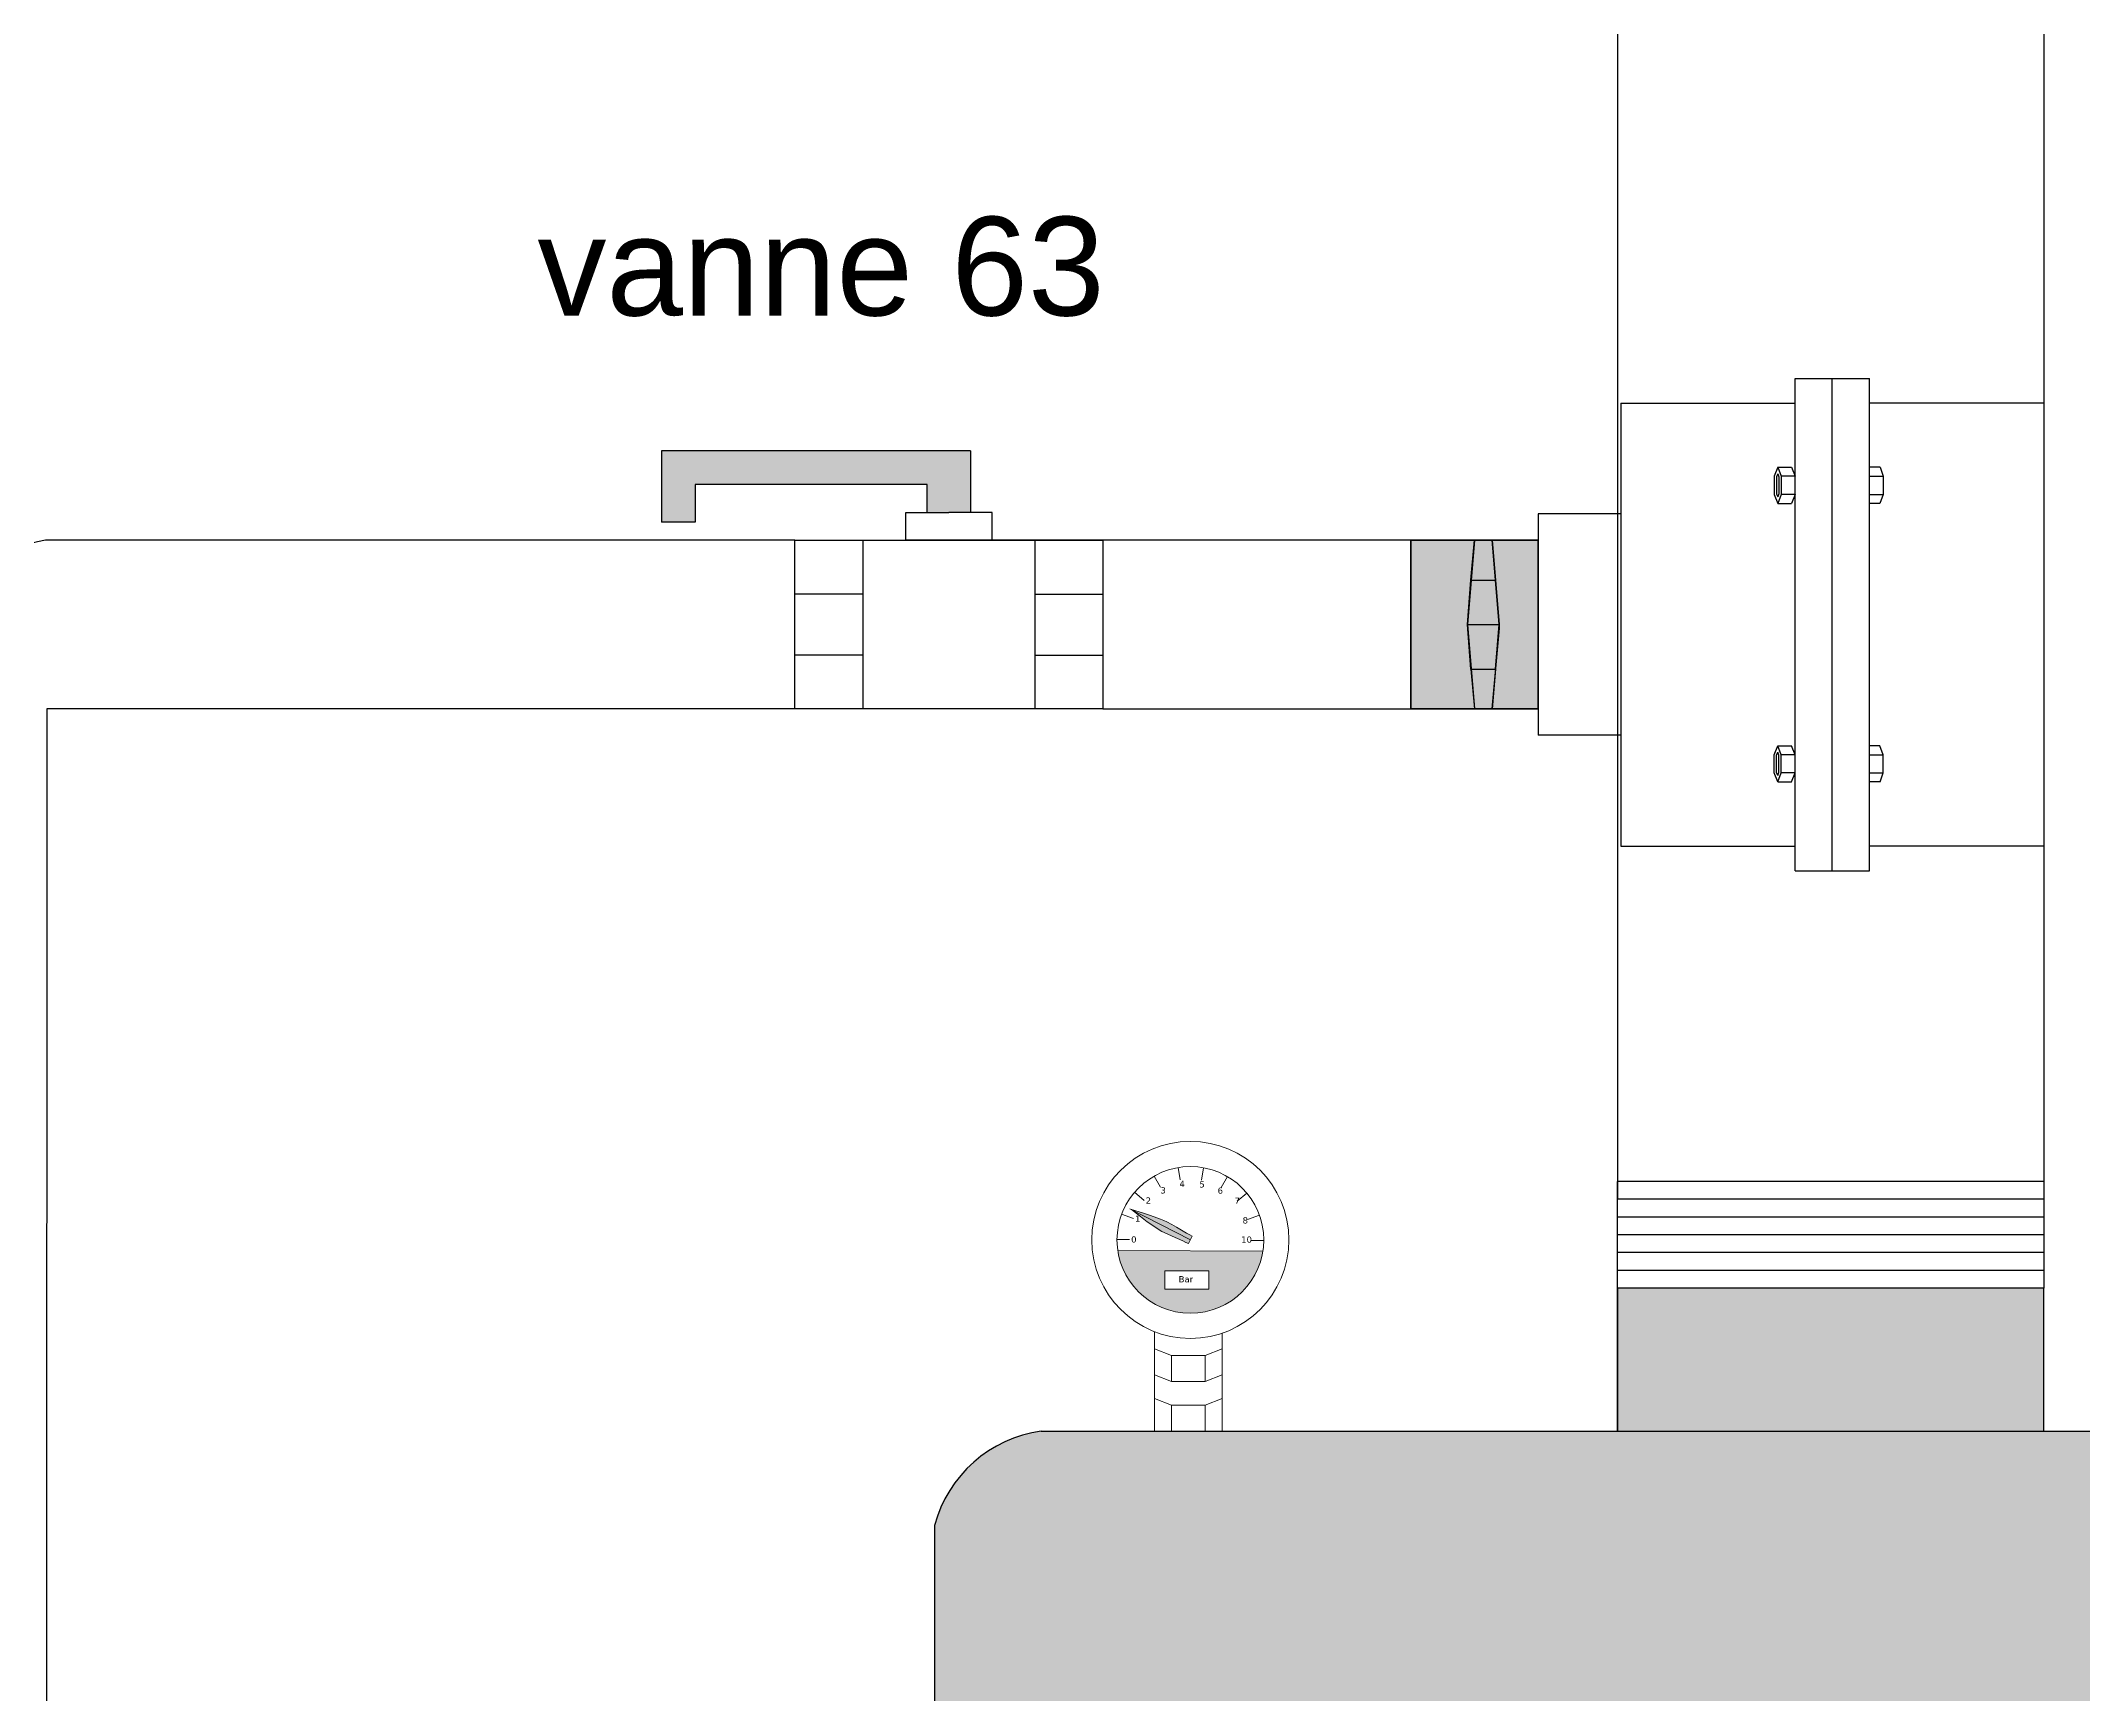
# Model space of a CAD drawing. Header units: millimetres. Extents: x 81856 to 91441, y 211852 to 275626.
# Drawn here: x 86237.1 to 86324.4, y 275146 to 275216.6 of the extents above; entities that cross this region are included whole.
import ezdxf

# ---------------------------------------------------------------- set-up
doc = ezdxf.new("R2010")
doc.units = ezdxf.units.MM
doc.header["$LTSCALE"] = 2
doc.styles.get("Standard").update_dxf_attribs({"font": 'txt.shx'})

msp = doc.modelspace()

# ---------------------------------------------------------------- hatches: boundary and pattern name
for color, points in [(1, [(86263.598, 275199.121), (86276.801, 275199.121), (86276.801, 275196.49), (86275.879, 275196.49), (86274.957, 275196.49), (86274.957, 275197.679), (86265.04, 275197.679), (86265.04, 275196.078), (86263.598, 275196.078)]), (252, [(86295.628, 275195.301), (86298.351, 275195.301), (86298.196, 275193.596), (86298.049, 275191.696), (86298.196, 275189.795), (86298.351, 275188.091), (86295.628, 275188.091)]), (251, [(86298.196, 275193.596), (86298.351, 275195.301), (86299.098, 275195.301), (86299.252, 275193.596)]), (252, [(86299.098, 275188.091), (86299.252, 275189.795), (86299.4, 275191.696), (86299.252, 275193.596), (86299.098, 275195.301), (86301.074, 275195.301), (86301.074, 275188.091)]), (251, [(86298.049, 275191.696), (86298.196, 275193.596), (86299.252, 275193.596), (86299.4, 275191.696)]), (251, [(86299.252, 275189.795), (86298.196, 275189.795), (86298.049, 275191.696), (86299.4, 275191.696)]), (251, [(86299.098, 275188.091), (86298.351, 275188.091), (86298.196, 275189.795), (86299.252, 275189.795)])]:
    msp.add_hatch(color=color).paths.add_polyline_path(points)
at = {"lineweight": 0}
h = msp.add_hatch(color=5, dxfattribs=at)
h.set_gradient(color1=(0, 0, 255), one_color=1, tint=1)
h.paths.add_polyline_path([(86283.68, 275166.691), (86284.068, 275166.391), (86284.361, 275166.169), (86284.73, 275165.92), (86284.869, 275165.833), (86284.985, 275165.761), (86285.21, 275165.658), (86285.424, 275165.561), (86285.874, 275165.356), (86286.005, 275165.292), (86286.125, 275165.245), (86286.202, 275165.397)])
h = msp.add_hatch(color=1, dxfattribs=at)
h.set_gradient(color1=(240, 15, 23), one_color=1, tint=1)
h.paths.add_polyline_path([(86285.196, 275166.174), (86285.07, 275166.226), (86284.919, 275166.288), (86284.501, 275166.442), (86284.15, 275166.55), (86283.68, 275166.691), (86286.202, 275165.397), (86286.28, 275165.549), (86286.173, 275165.619), (86286.044, 275165.688), (86285.615, 275165.934), (86285.411, 275166.051)])
h = msp.add_hatch(color=52, dxfattribs=at)
h.set_gradient(color1=(222, 219, 33), one_color=1, tint=1, name='INVCYLINDER')
h.paths.add_polyline_path([(86289.3, 275164.909), (86283.099, 275164.945, 0.859823)])
h.paths.add_polyline_path([(86286.999, 275164.068), (86286.999, 275163.294), (86285.116, 275163.294), (86285.116, 275164.068)], flags=16)
h.paths.add_polyline_path([(86285.636, 275163.913), (86286.355, 275163.913), (86286.355, 275163.512), (86285.636, 275163.512)], flags=8)
h = msp.add_hatch(color=1)
h.set_gradient(color1=(242, 13, 13), color2=(243, 18, 18), one_color=1, tint=0.51)
h.paths.add_polyline_path([(86322.687, 275163.334), (86304.464, 275163.334), (86304.464, 275157.217), (86322.687, 275157.217)])
h = msp.add_hatch(color=1)
h.set_gradient(color1=(255, 0, 0), color2=(255, 173, 173), one_color=1, tint=0.84, name='CYLINDER')
h.paths.add_polyline_path([(86351.884, 275142.789), (86351.884, 275149.174), (86351.884, 275153.196, 0.302107), (86347.323, 275157.217), (86279.828, 275157.217, 0.302107), (86275.267, 275153.196), (86275.267, 275149.174), (86275.267, 275142.789), (86275.267, 275081.199), (86275.267, 275074.814), (86275.267, 275070.792, 0.253016), (86278.854, 275066.996, 0.115639), (86348.297, 275066.996, 0.253016), (86351.884, 275070.792), (86351.884, 275074.814), (86351.884, 275081.199)])

# ---------------------------------------------------------------- linework, layer by layer
at = {"color": 0}
for p, q in [((86322.687, 275276.277), (86322.687, 275163.334)), ((86312.063, 275181.175), (86312.063, 275202.216)), ((86312.063, 275202.216), (86315.227, 275202.216)), ((86313.645, 275181.175), (86313.645, 275202.216)), ((86315.227, 275181.175), (86315.227, 275202.216)), ((86315.227, 275181.175), (86315.227, 275202.216)), ((86304.603, 275201.162), (86312.063, 275201.162)), ((86304.603, 275201.162), (86304.603, 275182.23)), ((86322.687, 275201.162), (86315.227, 275201.162)), ((86276.801, 275199.121), (86263.598, 275199.121)), ((86263.598, 275199.121), (86263.598, 275196.078)), ((86276.801, 275199.121), (86276.801, 275196.49)), ((86274.957, 275197.679), (86265.04, 275197.679)), ((86265.04, 275197.679), (86265.04, 275196.078)), ((86274.957, 275196.49), (86274.957, 275197.679)), ((86311.309, 275198.422), (86311.153, 275198.035)), ((86311.153, 275198.035), (86311.153, 275197.26)), ((86311.309, 275198.14), (86311.259, 275198.015)), ((86311.259, 275198.015), (86311.259, 275197.281)), ((86311.309, 275198.422), (86311.465, 275198.035)), ((86311.309, 275198.422), (86311.905, 275198.422)), ((86311.309, 275198.14), (86311.36, 275198.015)), ((86311.36, 275198.015), (86311.36, 275197.281)), ((86311.465, 275198.035), (86311.465, 275197.26)), ((86312.061, 275198.035), (86311.465, 275198.035)), ((86311.905, 275198.422), (86312.061, 275198.035)), ((86315.683, 275198.422), (86315.227, 275198.422)), ((86315.229, 275198.035), (86315.825, 275198.035)), ((86315.683, 275198.422), (86315.825, 275198.035)), ((86315.825, 275198.035), (86315.825, 275197.26)), ((86311.153, 275197.26), (86311.309, 275196.873)), ((86311.259, 275197.281), (86311.309, 275197.156)), ((86311.36, 275197.281), (86311.309, 275197.156)), ((86311.465, 275197.26), (86311.309, 275196.873)), ((86311.309, 275196.873), (86311.905, 275196.873)), ((86312.061, 275197.26), (86311.465, 275197.26)), ((86312.061, 275197.26), (86311.905, 275196.873)), ((86315.669, 275196.873), (86315.227, 275196.873)), ((86315.229, 275197.26), (86315.825, 275197.26)), ((86315.825, 275197.26), (86315.669, 275196.873)), ((86265.04, 275196.078), (86263.598, 275196.078)), ((86274.035, 275195.301), (86274.035, 275196.49)), ((86274.035, 275196.49), (86275.879, 275196.49)), ((86277.723, 275196.49), (86275.879, 275196.49)), ((86277.723, 275195.301), (86277.723, 275196.49)), ((86304.603, 275196.429), (86301.074, 275196.429)), ((86301.074, 275196.429), (86301.074, 275186.963)), ((86269.296, 275188.091), (86269.296, 275195.301)), ((86269.296, 275195.301), (86282.462, 275195.301)), ((86272.205, 275195.301), (86272.205, 275188.091)), ((86275.879, 275195.301), (86274.035, 275195.301)), ((86282.462, 275195.301), (86275.253, 275195.301)), ((86279.554, 275195.301), (86279.554, 275188.091)), ((86301.074, 275195.301), (86295.628, 275195.301)), ((86298.351, 275195.301), (86299.098, 275195.301)), ((86299.098, 275195.301), (86299.4, 275191.696)), ((86301.074, 275195.301), (86301.074, 275188.091)), ((86301.074, 275188.091), (86301.074, 275195.301)), ((86298.208, 275193.596), (86299.252, 275193.596)), ((86272.202, 275193.001), (86269.296, 275193.001)), ((86279.556, 275193.001), (86282.462, 275193.001)), ((86298.049, 275191.696), (86299.399, 275191.696)), ((86299.4, 275191.696), (86299.098, 275188.091)), ((86272.202, 275190.391), (86269.296, 275190.391)), ((86279.556, 275190.391), (86282.462, 275190.391)), ((86298.196, 275189.795), (86299.241, 275189.795)), ((86282.462, 275188.091), (86269.296, 275188.091)), ((86295.628, 275188.091), (86301.074, 275188.091)), ((86298.351, 275188.091), (86299.098, 275188.091)), ((86304.603, 275186.963), (86301.074, 275186.963)), ((86311.153, 275186.131), (86311.309, 275186.518)), ((86311.309, 275186.518), (86311.905, 275186.518)), ((86311.465, 275186.131), (86311.309, 275186.518)), ((86312.061, 275186.131), (86311.905, 275186.518)), ((86315.669, 275186.518), (86315.227, 275186.518)), ((86315.825, 275186.131), (86315.669, 275186.518)), ((86311.153, 275185.357), (86311.153, 275186.131)), ((86311.259, 275186.111), (86311.309, 275186.236)), ((86311.259, 275185.377), (86311.259, 275186.111)), ((86311.36, 275186.111), (86311.309, 275186.236)), ((86311.36, 275185.377), (86311.36, 275186.111)), ((86312.061, 275186.131), (86311.465, 275186.131)), ((86311.465, 275185.357), (86311.465, 275186.131)), ((86315.229, 275186.131), (86315.825, 275186.131)), ((86315.825, 275185.357), (86315.825, 275186.131)), ((86311.309, 275184.969), (86311.153, 275185.357)), ((86311.309, 275185.252), (86311.259, 275185.377)), ((86311.309, 275185.252), (86311.36, 275185.377)), ((86311.309, 275184.969), (86311.465, 275185.357)), ((86311.309, 275184.969), (86311.905, 275184.969)), ((86312.061, 275185.357), (86311.465, 275185.357)), ((86311.905, 275184.969), (86312.061, 275185.357)), ((86315.683, 275184.969), (86315.227, 275184.969)), ((86315.229, 275185.357), (86315.825, 275185.357)), ((86315.683, 275184.969), (86315.825, 275185.357)), ((86304.603, 275182.23), (86312.063, 275182.23)), ((86322.687, 275182.23), (86315.227, 275182.23)), ((86312.063, 275181.175), (86315.227, 275181.175)), ((86322.687, 275167.89), (86304.464, 275167.89)), ((86304.464, 275157.217), (86304.464, 275167.89)), ((86322.687, 275167.131), (86304.464, 275167.131)), ((86322.687, 275166.372), (86304.464, 275166.372)), ((86322.687, 275165.612), (86304.464, 275165.612)), ((86322.687, 275164.853), (86304.464, 275164.853)), ((86322.687, 275164.094), (86304.464, 275164.094)), ((86322.687, 275163.334), (86304.464, 275163.334)), ((86279.828, 275157.217), (86347.323, 275157.217))]:
    msp.add_line(p, q, dxfattribs=at)
for p, q in [((86269.296, 275195.301), (86237.261, 275195.301)), ((86282.462, 275195.301), (86282.462, 275188.091)), ((86295.628, 275195.301), (86282.462, 275195.301)), ((86237.325, 275188.091), (86237.261, 275055.846)), ((86269.296, 275188.091), (86237.325, 275188.091)), ((86282.462, 275188.091), (86295.628, 275188.091)), ((86275.267, 275153.196), (86275.267, 275074.814))]:
    msp.add_line(p, q)
at = {"color": 1}
msp.add_line((86275.253, 275195.301), (86282.462, 275195.301), dxfattribs=at)
msp.add_line((86275.253, 275195.301), (86282.462, 275195.301), dxfattribs=at)
at = {"color": 7}
for p, q in [((86298.196, 275193.596), (86298.351, 275195.301)), ((86299.252, 275193.596), (86299.098, 275195.301)), ((86298.049, 275191.696), (86298.196, 275193.596)), ((86298.196, 275193.596), (86299.252, 275193.596)), ((86299.4, 275191.696), (86299.252, 275193.596)), ((86298.196, 275189.795), (86298.049, 275191.696)), ((86298.049, 275191.696), (86299.4, 275191.696)), ((86299.252, 275189.795), (86299.4, 275191.696)), ((86298.196, 275189.795), (86299.252, 275189.795)), ((86298.196, 275189.795), (86298.351, 275188.091)), ((86299.252, 275189.795), (86299.098, 275188.091))]:
    msp.add_line(p, q, dxfattribs=at)
at = {"lineweight": 0}
for p, q in [((86284.653, 275168.124), (86284.924, 275167.656)), ((86285.679, 275168.49), (86285.773, 275167.957)), ((86286.768, 275168.482), (86286.674, 275167.949)), ((86287.789, 275168.102), (86287.519, 275167.634)), ((86283.814, 275167.43), (86284.228, 275167.082)), ((86288.619, 275167.396), (86288.204, 275167.049)), ((86283.263, 275166.49), (86283.771, 275166.305)), ((86286.202, 275165.397), (86283.609, 275166.727)), ((86289.157, 275166.449), (86288.648, 275166.264)), ((86283.066, 275165.419), (86283.607, 275165.419)), ((86286.125, 275165.245), (86286.28, 275165.549)), ((86289.338, 275165.375), (86288.797, 275165.375))]:
    msp.add_line(p, q, dxfattribs=at)
at = {"color": 0, "lineweight": 0}
for p, q in [((86284.67, 275157.509), (86284.67, 275161.474)), ((86287.566, 275161.412), (86287.566, 275157.509)), ((86285.394, 275160.456), (86284.67, 275160.747)), ((86285.394, 275159.341), (86285.394, 275160.456)), ((86286.842, 275160.456), (86285.394, 275160.456)), ((86287.566, 275160.747), (86286.842, 275160.456)), ((86286.842, 275159.341), (86286.842, 275160.456)), ((86285.394, 275159.341), (86284.67, 275159.633)), ((86286.842, 275159.341), (86285.394, 275159.341)), ((86287.566, 275159.633), (86286.842, 275159.341)), ((86285.394, 275158.332), (86284.67, 275158.623)), ((86284.67, 275158.623), (86284.67, 275157.217)), ((86287.566, 275158.623), (86286.842, 275158.332)), ((86287.566, 275158.623), (86287.566, 275157.217)), ((86286.842, 275158.332), (86285.394, 275158.332)), ((86285.394, 275157.217), (86285.394, 275158.332)), ((86286.842, 275157.217), (86286.842, 275158.332)), ((86282.513, 275157.217), (86289.723, 275157.217)), ((86282.513, 275157.217), (86289.723, 275157.217)), ((86286.842, 275157.217), (86285.394, 275157.217))]:
    msp.add_line(p, q, dxfattribs=at)
at = {"color": 0}
for points in [[(86304.464, 275276.277), (86304.464, 275167.131)], [(86298.351, 275195.301), (86298.049, 275191.696), (86298.351, 275188.091), (86299.098, 275188.091), (86299.412, 275191.548), (86299.098, 275195.301)]]:
    msp.add_lwpolyline(points, dxfattribs=at)
for points in [[(86295.628, 275195.301), (86295.628, 275188.091), (86301.074, 275188.091), (86301.074, 275195.301)], [(86301.074, 275195.301), (86301.074, 275188.091), (86295.628, 275188.091), (86295.628, 275195.301)]]:
    msp.add_lwpolyline(points, close=True, dxfattribs=at)
at = {"lineweight": 0}
for points in [[(86286.125, 275165.245), (86286.005, 275165.292), (86285.874, 275165.356), (86285.424, 275165.561), (86285.21, 275165.658), (86284.985, 275165.761), (86284.869, 275165.833), (86284.73, 275165.92), (86284.361, 275166.169), (86284.068, 275166.391), (86283.68, 275166.691)], [(86286.281, 275165.549), (86286.173, 275165.619), (86286.044, 275165.688), (86285.615, 275165.934), (86285.411, 275166.051), (86285.196, 275166.174), (86285.07, 275166.226), (86284.919, 275166.288), (86284.501, 275166.442), (86284.15, 275166.55), (86283.68, 275166.691)], [(86283.099, 275164.945), (86289.3, 275164.909)]]:
    msp.add_lwpolyline(points, dxfattribs=at)
msp.add_lwpolyline([(86285.116, 275164.068), (86286.999, 275164.068), (86286.999, 275163.294), (86285.116, 275163.294)], close=True, dxfattribs=at)
msp.add_lwpolyline([(86322.687, 275163.334), (86304.464, 275163.334), (86304.464, 275157.217), (86322.687, 275157.217), (86322.687, 275163.334)], close=True)
at = {"color": 0, "lineweight": 0}
for radius in [4.212, 3.136, 3.136]:
    msp.add_circle((86286.202, 275165.397), radius, dxfattribs=at)
msp.add_arc((86239.004, 275186.132), 9.333, 100.76105, 167.88316)
at = {"color": 0}
msp.add_arc((86280.572, 275151.777), 5.491, 97.78203, 165.02181, dxfattribs=at)

# ---------------------------------------------------------------- texts
at = {"color": 0, "insert": (86258.293, 275209.124), "char_height": 4.21842, "width": 319.87406, "attachment_point": 1}
msp.add_mtext('{\\fArial|b0|i0|c0|p34;vanne 63}', dxfattribs=at)
at = {"lineweight": 0, "char_height": 0.26365, "attachment_point": 1}
for s, insert, width in [('{\\fVerdana|b0|i0|c0|p34;2}', (86284.293, 275167.211), 0.30013), ('{\\fVerdana|b0|i0|c0|p34;3}', (86284.925, 275167.646), 0.30013), ('{\\fVerdana|b0|i0|c0|p34;4}', (86285.736, 275167.922), 0.30013), ('{\\fVerdana|b0|i0|c0|p34;5}', (86286.587, 275167.901), 0.30013), ('{\\fVerdana|b0|i0|c0|p34;6}', (86287.368, 275167.636), 0.30013), ('{\\fVerdana|b0|i0|c0|p34;7}', (86288.093, 275167.206), 0.30013), ('{\\fVerdana|b0|i0|c0|p34;1}', (86283.835, 275166.435), 0.30013), ('{\\fVerdana|b0|i0|c0|p34;8}', (86288.436, 275166.362), 0.30013), ('{\\fVerdana|b0|i0|c0|p34;0}', (86283.671, 275165.548), 0.30013), ('{\\fVerdana|b0|i0|c0|p34;10}', (86288.375, 275165.542), 0.30013), ('{\\fVerdana|b0|i0|c0|p34;Bar}', (86285.702, 275163.847), 1.8824)]:
    msp.add_mtext(s, dxfattribs=dict(at, insert=insert, width=width))

doc.saveas('drawing.dxf')
